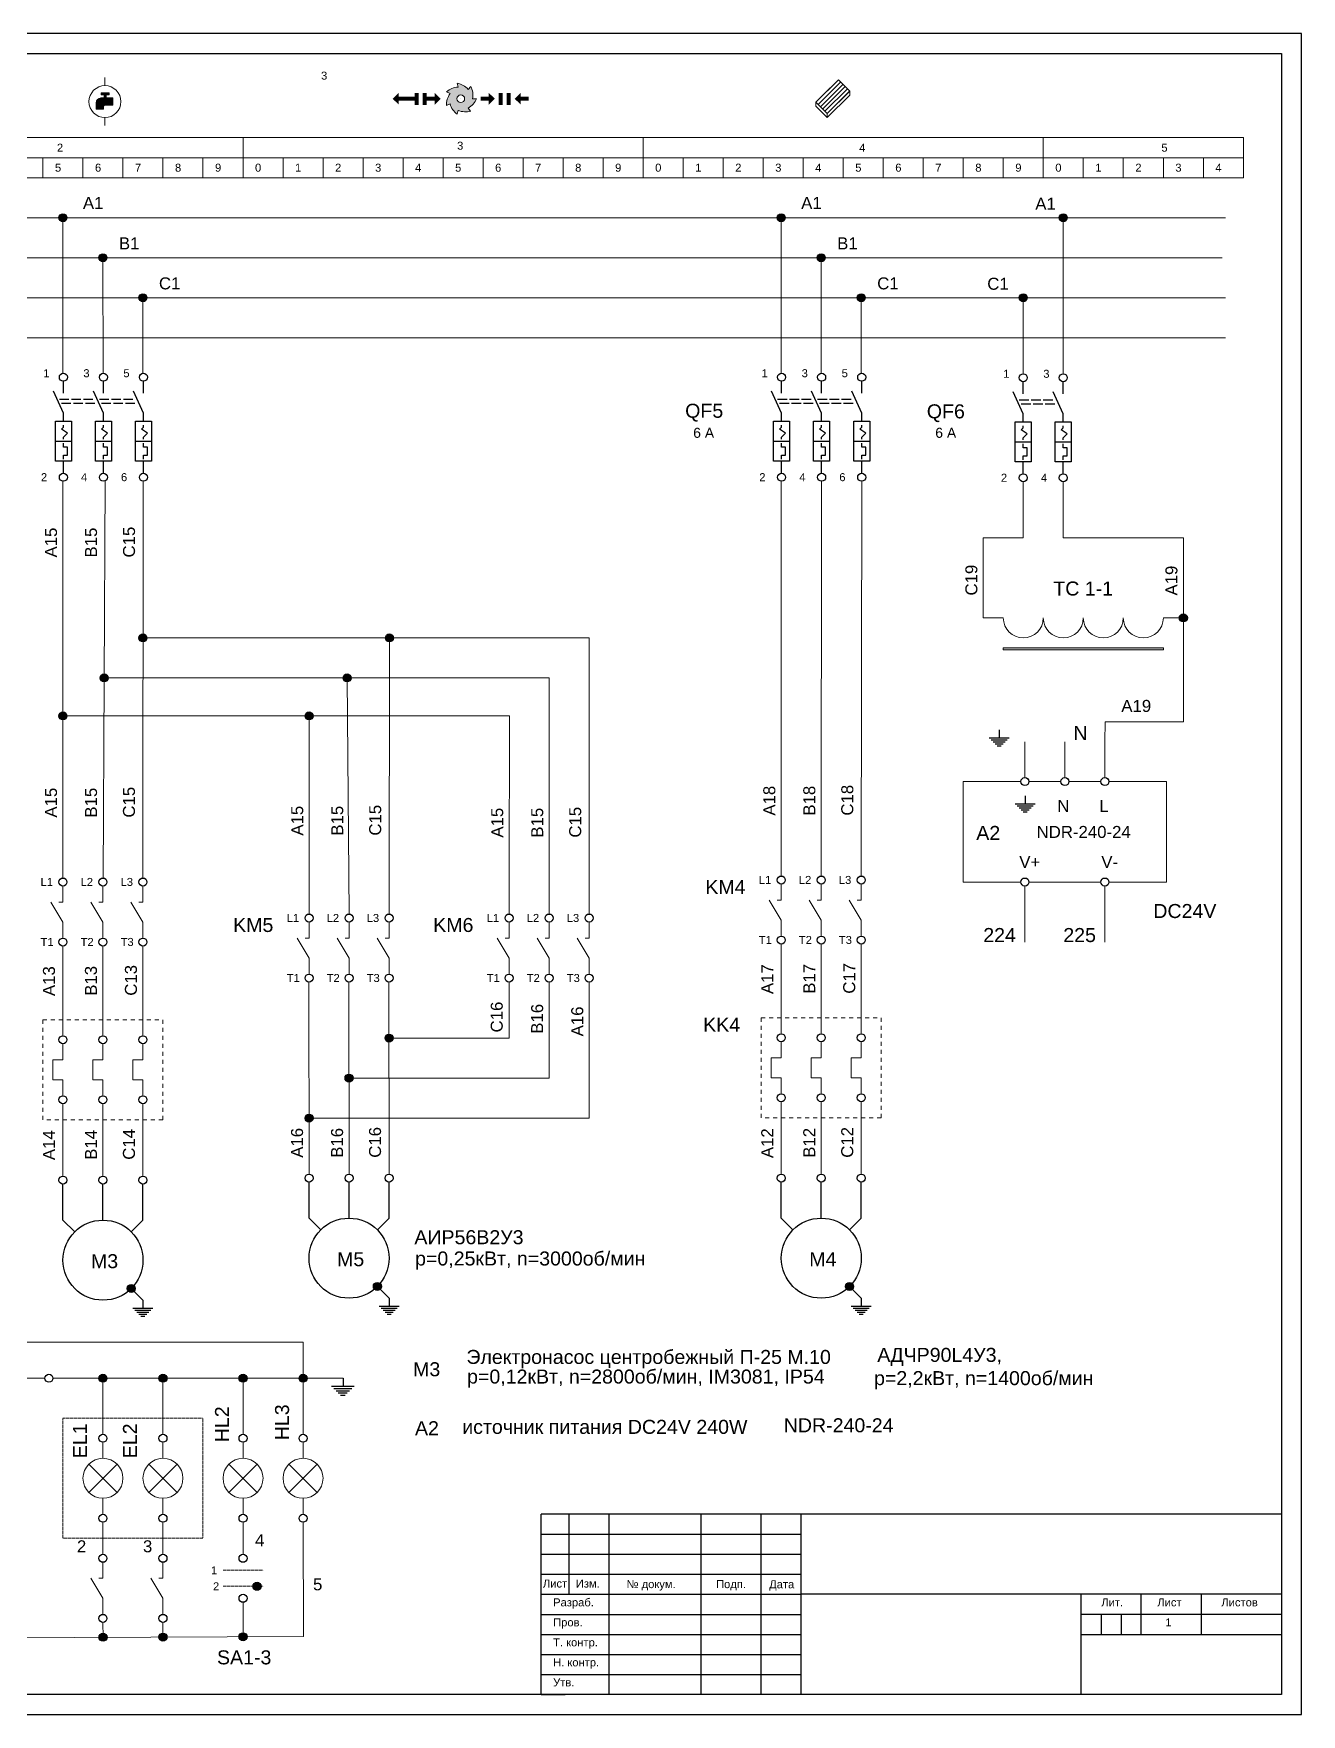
# Model space of a CAD drawing. Header units: millimetres. Extents: x 1900 to 5196, y 1354 to 2616.
# Drawn here: x 2177.7 to 2494.5, y 1876 to 2296 of the extents above; entities that cross this region are included whole.
import ezdxf

# ---------------------------------------------------------------- set-up
doc = ezdxf.new("R2010")
doc.units = ezdxf.units.MM
doc.linetypes.add('ACAD_ISO02W100', pattern=[15, 12, -3])
doc.linetypes.add('JIS_02_1.0', pattern=[2, 1, -1])
doc.layers.get('0').update_dxf_attribs({"lineweight": 20})
for name, color, linetype, lineweight in [('Маркировка', 7, 'Continuous', 25), ('Оформление', 7, 'Continuous', 30), ('Элементы', 7, 'Continuous', 25)]:
    doc.layers.add(name, color=color, linetype=linetype, lineweight=lineweight)
doc.styles.get("Standard").update_dxf_attribs({"font": 'arial.ttf'})

# ---------------------------------------------------------------- blocks, each defined once
blk = doc.blocks.new('Пила')
h = blk.add_hatch(color=256)
edge = h.paths.add_edge_path(flags=17)
edge.add_arc((494.35, 448.8), 0.967, 0, 360)
edge = h.paths.add_edge_path()
edge.add_arc((495.56, 447.29), 4.78, 144.1773, 182.5516)
edge.add_line((490.78, 447.08), (491.68, 447.51))
edge.add_arc((496.28, 448.8), 4.79, 195.6411, 233.986)
edge.add_line((493.47, 444.93), (493.69, 445.91))
edge.add_arc((495.56, 450.32), 4.79, 247.0701, 285.3084)
edge.add_line((496.82, 445.7), (496.2, 446.48))
edge.add_arc((493.92, 450.69), 4.79, 298.462, 336.7801)
edge.add_line((498.32, 448.8), (497.32, 448.8))
edge.add_arc((492.6, 449.64), 4.79, 349.8832, 388.1503)
edge.add_line((496.83, 451.9), (496.2, 451.12))
edge.add_arc((492.61, 447.96), 4.79, 41.2874, 79.5962)
edge.add_line((493.47, 452.67), (493.69, 451.7))
edge.add_arc((493.92, 446.92), 4.79, 92.7199, 131.0701)
edge.add_line((490.78, 450.53), (491.68, 450.09))
for p, q in [((491.68, 450.09), (490.78, 450.53)), ((493.69, 451.7), (493.47, 452.67)), ((496.2, 451.12), (496.83, 451.9)), ((491.68, 447.51), (490.78, 447.08)), ((493.69, 445.91), (493.47, 444.93)), ((496.2, 446.48), (496.82, 445.7)), ((497.32, 448.8), (498.32, 448.8))]:
    blk.add_line(p, q)
blk.add_circle((494.35, 448.8), 0.967)
for centre, radius, start, end in [((495.56, 447.29), 4.78, 144.1773, 182.5516), ((493.92, 446.92), 4.79, 92.7199, 131.0701), ((492.61, 447.96), 4.79, 41.2874, 79.5962), ((492.6, 449.64), 4.79, 349.8832, 28.1503), ((496.28, 448.8), 4.79, 195.6411, 233.986), ((495.56, 450.32), 4.79, 247.0701, 285.3084), ((493.92, 450.69), 4.79, 298.462, 336.7801)]:
    blk.add_arc(centre, radius, start, end)

msp = doc.modelspace()

# ---------------------------------------------------------------- hatches: boundary and pattern name
h = msp.add_hatch(color=256)
h.paths.add_polyline_path([(2197.5, 2279.92), (2195.84, 2279.92)], flags=17)
h.paths.add_polyline_path([(2195.84, 2279.92), (2195.84, 2280.7)], flags=17)
h.paths.add_polyline_path([(2195.84, 2280.7), (2196.59, 2280.7)], flags=17)
h.paths.add_polyline_path([(2196.59, 2281.2), (2196.59, 2280.7)], flags=17)
h.paths.add_polyline_path([(2196.59, 2281.2), (2194.59, 2281.2)], flags=17)
edge = h.paths.add_edge_path()
edge.add_line((2197.5, 2278.09), (2195.46, 2278.09))
edge.add_arc((2195.43, 2277.77), 0.313, 83.7009, 186.2991)
edge.add_line((2195.11, 2277.74), (2195.11, 2277.16))
edge.add_line((2195.11, 2277.16), (2193.29, 2277.16))
edge.add_line((2193.29, 2277.16), (2193.29, 2278.73))
edge.add_arc((2194.49, 2278.73), 1.19, 90, 180, ccw=False)
edge.add_line((2194.49, 2279.92), (2195.33, 2279.92))
edge.add_line((2195.33, 2279.92), (2195.33, 2280.7))
edge.add_line((2195.33, 2280.7), (2194.59, 2280.7))
edge.add_line((2194.59, 2280.7), (2194.59, 2281.2))
edge.add_line((2194.59, 2281.2), (2196.59, 2281.2))
edge.add_line((2196.59, 2281.2), (2196.59, 2280.7))
edge.add_line((2196.59, 2280.7), (2195.84, 2280.7))
edge.add_line((2195.84, 2280.7), (2195.84, 2279.92))
edge.add_line((2195.84, 2279.92), (2197.5, 2279.92))
edge.add_line((2197.5, 2279.92), (2197.5, 2278.09))
edge = h.paths.add_edge_path(flags=17)
edge.add_line((2197.5, 2279.92), (2197.5, 2278.09))
h = msp.add_hatch(color=256)
edge = h.paths.add_edge_path()
edge.add_line((2194.59, 2281.2), (2196.59, 2281.2))
edge.add_line((2196.59, 2281.2), (2196.59, 2280.7))
edge.add_line((2196.59, 2280.7), (2195.84, 2280.7))
edge.add_line((2195.84, 2280.7), (2195.84, 2279.92))
edge.add_line((2195.84, 2279.92), (2197.5, 2279.92))
edge.add_line((2197.5, 2279.92), (2197.5, 2278.09))
edge.add_line((2197.5, 2278.09), (2195.46, 2278.09))
edge.add_arc((2195.43, 2277.77), 0.313, 83.7009, 186.2991)
edge.add_line((2195.11, 2277.74), (2195.11, 2277.16))
edge.add_line((2195.11, 2277.16), (2193.29, 2277.16))
edge.add_line((2193.29, 2277.16), (2193.29, 2278.73))
edge.add_arc((2194.49, 2278.73), 1.19, 90, 180, ccw=False)
edge.add_line((2194.49, 2279.92), (2195.33, 2279.92))
edge.add_line((2195.33, 2279.92), (2195.33, 2280.7))
edge.add_line((2195.33, 2280.7), (2194.59, 2280.7))
edge.add_line((2194.59, 2280.7), (2194.59, 2281.2))
edge = h.paths.add_edge_path(flags=17)
edge.add_line((2197.5, 2279.92), (2197.5, 2278.09))
for points in [[(2270.92, 2279.22), (2268.92, 2279.22), (2268.92, 2278.26), (2267.4, 2279.72), (2268.92, 2281.2), (2268.92, 2280.22), (2270.92, 2280.22)], [(2272.92, 2281.2), (2272.92, 2278.2), (2273.92, 2278.2), (2273.92, 2281.2)], [(2274.92, 2281.2), (2274.92, 2278.2), (2275.92, 2278.2), (2275.92, 2281.2)], [(2275.9, 2280.22), (2277.9, 2280.22), (2277.9, 2281.19), (2279.42, 2279.72), (2277.9, 2278.25), (2277.9, 2279.22), (2275.9, 2279.22)], [(2289.42, 2280.22), (2291.42, 2280.22), (2291.42, 2281.19), (2292.95, 2279.72), (2291.42, 2278.25), (2291.42, 2279.22), (2289.42, 2279.22)], [(2293.92, 2281.2), (2293.92, 2278.2), (2294.92, 2278.2), (2294.92, 2281.2)], [(2295.92, 2281.2), (2295.92, 2278.2), (2296.92, 2278.2), (2296.92, 2281.2)], [(2301.41, 2279.22), (2299.41, 2279.22), (2299.41, 2278.26), (2297.89, 2279.72), (2299.41, 2281.2), (2299.41, 2280.22), (2301.41, 2280.22)], [(2270.92, 2279.22), (2272.92, 2279.22), (2272.92, 2280.22), (2270.92, 2280.22)]]:
    msp.add_hatch(color=256).paths.add_polyline_path(points)
h = msp.add_hatch()
h.set_pattern_fill('ANSI31', color=256, scale=0.25, style=0)
h.set_pattern_definition([(45, (1985.28105, 1831.4398), (-0.561266, 0.561266), [])])
h.paths.add_polyline_path([(2373.18, 2278.83), (2378.83, 2284.49), (2381.66, 2281.66), (2376, 2276)])
h = msp.add_hatch(color=256)
h.dxf.hatch_style = 1
h.set_gradient(color1=(255, 255, 255), one_color=1, tint=1)
h.paths.add_polyline_path([(2186, 2250, 1), (2184, 2250, 1)])
h = msp.add_hatch(color=256)
h.dxf.hatch_style = 1
h.set_gradient(color1=(255, 255, 255), one_color=1, tint=1)
h.paths.add_polyline_path([(2365.5, 2250, 1), (2363.5, 2250, 1)])
h = msp.add_hatch(color=256)
h.dxf.hatch_style = 1
h.set_gradient(color1=(255, 255, 255), one_color=1, tint=1)
h.paths.add_polyline_path([(2436, 2250, 1), (2434, 2250, 1)])
h = msp.add_hatch(color=256)
h.dxf.hatch_style = 1
h.set_gradient(color1=(255, 255, 255), one_color=1, tint=1)
h.paths.add_polyline_path([(2196, 2240, 1), (2194, 2240, 1)])
h = msp.add_hatch(color=256)
h.dxf.hatch_style = 1
h.set_gradient(color1=(255, 255, 255), one_color=1, tint=1)
h.paths.add_polyline_path([(2375.5, 2240, 1), (2373.5, 2240, 1)])
h = msp.add_hatch(color=256)
h.dxf.hatch_style = 1
h.set_gradient(color1=(255, 255, 255), one_color=1, tint=1)
h.paths.add_polyline_path([(2206, 2230, 1), (2204, 2230, 1)])
h = msp.add_hatch(color=256)
h.dxf.hatch_style = 1
h.set_gradient(color1=(255, 255, 255), one_color=1, tint=1)
h.paths.add_polyline_path([(2385.5, 2230, 1), (2383.5, 2230, 1)])
h = msp.add_hatch(color=256)
h.dxf.hatch_style = 1
h.set_gradient(color1=(255, 255, 255), one_color=1, tint=1)
h.paths.add_polyline_path([(2426, 2230, 1), (2424, 2230, 1)])
h = msp.add_hatch(color=256)
h.dxf.hatch_style = 1
h.set_gradient(color1=(255, 255, 255), one_color=1, tint=1)
h.paths.add_polyline_path([(2466, 2150, 1), (2464, 2150, 1)])
h = msp.add_hatch(color=256)
h.dxf.hatch_style = 1
h.set_gradient(color1=(255, 255, 255), one_color=1, tint=1)
h.paths.add_polyline_path([(2206, 2145, 1), (2204, 2145, 1)])
h = msp.add_hatch(color=256)
h.dxf.hatch_style = 1
h.set_gradient(color1=(255, 255, 255), one_color=1, tint=1)
h.paths.add_polyline_path([(2267.58, 2145, 1), (2265.58, 2145, 1)])
at = {"true_color": 0xffffff}
h = msp.add_hatch(color=7, dxfattribs=at)
h.dxf.hatch_style = 1
h.paths.add_polyline_path([(2460, 2142.5), (2420, 2142.5), (2420, 2142), (2460, 2142)])
h = msp.add_hatch(color=256)
h.dxf.hatch_style = 1
h.set_gradient(color1=(255, 255, 255), one_color=1, tint=1)
h.paths.add_polyline_path([(2196.3, 2135, 1), (2194.3, 2135, 1)])
h = msp.add_hatch(color=256)
h.dxf.hatch_style = 1
h.set_gradient(color1=(255, 255, 255), one_color=1, tint=1)
h.paths.add_polyline_path([(2257, 2135, 1), (2255, 2135, 1)])
h = msp.add_hatch(color=256)
h.dxf.hatch_style = 1
h.set_gradient(color1=(255, 255, 255), one_color=1, tint=1)
h.paths.add_polyline_path([(2186, 2125.5, 1), (2184, 2125.5, 1)])
h = msp.add_hatch(color=256)
h.dxf.hatch_style = 1
h.set_gradient(color1=(255, 255, 255), one_color=1, tint=1)
h.paths.add_polyline_path([(2247.5, 2125.5, 1), (2245.5, 2125.5, 1)])
h = msp.add_hatch(color=256)
h.dxf.hatch_style = 1
h.set_gradient(color1=(255, 255, 255), one_color=1, tint=1)
h.paths.add_polyline_path([(2267.49, 2045, 1), (2265.49, 2045, 1)])
h = msp.add_hatch(color=256)
h.dxf.hatch_style = 1
h.set_gradient(color1=(255, 255, 255), one_color=1, tint=1)
h.paths.add_polyline_path([(2257.49, 2035, 1), (2255.49, 2035, 1)])
h = msp.add_hatch(color=256)
h.dxf.hatch_style = 1
h.set_gradient(color1=(255, 255, 255), one_color=1, tint=1)
h.paths.add_polyline_path([(2247.5, 2025, 1), (2245.5, 2025, 1)])
at = {"layer": 'Элементы'}
h = msp.add_hatch(color=256, dxfattribs=at)
h.dxf.hatch_style = 1
h.paths.add_polyline_path([(2203.07, 1982.43, 1), (2201.07, 1982.43, 1)])
h = msp.add_hatch(color=256, dxfattribs=at)
h.dxf.hatch_style = 1
h.paths.add_polyline_path([(2264.57, 1982.93, 1), (2262.57, 1982.93, 1)])
h = msp.add_hatch(color=256, dxfattribs=at)
h.dxf.hatch_style = 1
h.paths.add_polyline_path([(2382.58, 1982.93, 1), (2380.58, 1982.93, 1)])
h = msp.add_hatch(color=256, dxfattribs=at)
h.dxf.hatch_style = 1
h.paths.add_polyline_path([(2196, 1960, 1), (2194, 1960, 1)])
h = msp.add_hatch(color=256, dxfattribs=at)
h.dxf.hatch_style = 1
h.paths.add_polyline_path([(2211, 1960, 1), (2209, 1960, 1)])
h = msp.add_hatch(color=256, dxfattribs=at)
h.dxf.hatch_style = 1
h.paths.add_polyline_path([(2231, 1960, 1), (2229, 1960, 1)])
h = msp.add_hatch(color=256, dxfattribs=at)
h.dxf.hatch_style = 1
h.paths.add_polyline_path([(2246, 1960, 1), (2244, 1960, 1)])
h = msp.add_hatch(color=256, dxfattribs=at)
h.dxf.hatch_style = 1
h.paths.add_polyline_path([(2234.5, 1908, 1), (2232.5, 1908, 1)])
h = msp.add_hatch(color=256, dxfattribs=at)
h.dxf.hatch_style = 1
h.paths.add_polyline_path([(2196.01, 1895.27, 1), (2194.01, 1895.27, 1)])
h = msp.add_hatch(color=256, dxfattribs=at)
h.dxf.hatch_style = 1
h.paths.add_polyline_path([(2211, 1895.33, 1), (2209, 1895.33, 1)])
h = msp.add_hatch(color=256, dxfattribs=at)
h.dxf.hatch_style = 1
h.paths.add_polyline_path([(2231, 1895.4, 1), (2229, 1895.4, 1)])

# ---------------------------------------------------------------- linework, layer by layer
for p, q in [((2195.5, 2283), (2195.5, 2285)), ((2196.59, 2281.2), (2194.59, 2281.2)), ((2194.59, 2281.2), (2194.59, 2280.7)), ((2194.59, 2281.2), (2196.59, 2281.2)), ((2194.59, 2280.7), (2195.33, 2280.7)), ((2195.33, 2280.7), (2195.33, 2279.92)), ((2195.84, 2279.92), (2195.84, 2280.7)), ((2195.84, 2280.7), (2196.59, 2280.7)), ((2196.59, 2280.7), (2195.84, 2280.7)), ((2195.84, 2280.7), (2195.84, 2279.92)), ((2196.59, 2280.7), (2196.59, 2281.2)), ((2196.59, 2281.2), (2196.59, 2280.7)), ((2381.66, 2280.66), (2376, 2275)), ((2381.66, 2281.66), (2381.66, 2280.66)), ((2193.29, 2277.16), (2193.29, 2278.73)), ((2195.11, 2277.16), (2193.29, 2277.16)), ((2194.49, 2279.92), (2195.33, 2279.92)), ((2195.11, 2277.74), (2195.11, 2277.16)), ((2197.5, 2278.09), (2195.46, 2278.09)), ((2197.5, 2279.92), (2195.84, 2279.92)), ((2195.84, 2279.92), (2197.5, 2279.92)), ((2197.5, 2279.92), (2197.5, 2278.09)), ((2197.5, 2279.92), (2197.5, 2278.09)), ((2284.42, 2279.72), (2284.42, 2279.72)), ((2287.39, 2279.72), (2287.39, 2279.72)), ((2373.18, 2278.83), (2373.18, 2277.83)), ((2376, 2275), (2373.18, 2277.83)), ((2195.5, 2275), (2195.5, 2273)), ((2376, 2276), (2376, 2275)), ((1995, 2250), (2475.5, 2250)), ((2184.98, 2211.14), (2185, 2250)), ((2364.5, 2211.14), (2364.5, 2250)), ((2435, 2211), (2435, 2250)), ((1995, 2240), (2474.74, 2240)), ((2195.09, 2211.14), (2195, 2240)), ((2374.5, 2211.14), (2374.5, 2240)), ((1995, 2230), (2475.5, 2230)), ((2204.98, 2211.14), (2205, 2230)), ((2384.5, 2211.14), (2384.5, 2230)), ((2425, 2211), (2425, 2230)), ((1970, 2220), (2475.5, 2220)), ((2185, 2184.15), (2184.99, 2085)), ((2195.56, 2184.26), (2195.04, 2085)), ((2205.07, 2184.14), (2205, 2085)), ((2364.5, 2085.5), (2364.5, 2184.15)), ((2374.5, 2085.5), (2374.59, 2184.14)), ((2384.5, 2085.5), (2384.68, 2184.15)), ((2425, 2184), (2425, 2170)), ((2435, 2184), (2435, 2170)), ((2415, 2170), (2415, 2150)), ((2425, 2170), (2415, 2170)), ((2435, 2170), (2465, 2170)), ((2465, 2170), (2465, 2150)), ((2415, 2150), (2420, 2150)), ((2460, 2150), (2465, 2150)), ((2465, 2149), (2465, 2124)), ((2316.5, 2145), (2205, 2145)), ((2266.58, 2145), (2266.53, 2076)), ((2316.5, 2145), (2316.53, 2076)), ((2306.5, 2135), (2195.04, 2135)), ((2256, 2135), (2256.53, 2076)), ((2306.5, 2135), (2306.53, 2076)), ((2296.57, 2125.5), (2185, 2125.5)), ((2246.5, 2125.5), (2246.53, 2076)), ((2296.54, 2084.07), (2296.57, 2125.5)), ((2445.5, 2124), (2445.39, 2119)), ((2465, 2124), (2445.5, 2124)), ((2425.39, 2110.1), (2425.39, 2119)), ((2435.39, 2110.1), (2435.39, 2119)), ((2445.39, 2110.1), (2445.39, 2119)), ((2296.54, 2084.07), (2296.53, 2076)), ((2364.51, 2079.5), (2364.51, 2083.5)), ((2374.51, 2079.5), (2374.51, 2083.5)), ((2384.51, 2079.5), (2384.51, 2083.5)), ((2182, 2079), (2185, 2074)), ((2184, 2079), (2185, 2079)), ((2185, 2079), (2185, 2083)), ((2192, 2079), (2195, 2074)), ((2194, 2079), (2195, 2079)), ((2195, 2079), (2195, 2083)), ((2202, 2079), (2205, 2074)), ((2204, 2079), (2205, 2079)), ((2205, 2079), (2205, 2083)), ((2361.51, 2079.5), (2364.51, 2074.5)), ((2363.51, 2079.5), (2364.51, 2079.5)), ((2371.51, 2079.5), (2374.51, 2074.5)), ((2373.51, 2079.5), (2374.51, 2079.5)), ((2381.51, 2079.5), (2384.51, 2074.5)), ((2383.51, 2079.5), (2384.51, 2079.5)), ((2425.39, 2083), (2425.39, 2069)), ((2445.39, 2083), (2445.39, 2069)), ((2185, 2074), (2185, 2070)), ((2195, 2074), (2195, 2070)), ((2205, 2074), (2205, 2070)), ((2246.5, 2070), (2246.5, 2074)), ((2256.5, 2070), (2256.5, 2074)), ((2266.5, 2070), (2266.5, 2074)), ((2296.5, 2070), (2296.5, 2074)), ((2306.5, 2070), (2306.5, 2074)), ((2316.5, 2070), (2316.5, 2074)), ((2364.51, 2074.5), (2364.51, 2070.5)), ((2374.51, 2074.5), (2374.51, 2070.5)), ((2384.51, 2074.5), (2384.51, 2070.5)), ((2184.99, 2068), (2184.99, 2045.59)), ((2195, 2068), (2194.99, 2045.59)), ((2204.99, 2068), (2204.99, 2045.59)), ((2243.5, 2070), (2246.5, 2065)), ((2245.5, 2070), (2246.5, 2070)), ((2253.5, 2070), (2256.5, 2065)), ((2255.5, 2070), (2256.5, 2070)), ((2263.5, 2070), (2266.5, 2065)), ((2265.5, 2070), (2266.5, 2070)), ((2293.5, 2070), (2296.5, 2065)), ((2295.5, 2070), (2296.5, 2070)), ((2303.5, 2070), (2306.5, 2065)), ((2305.5, 2070), (2306.5, 2070)), ((2313.5, 2070), (2316.5, 2065)), ((2315.5, 2070), (2316.5, 2070)), ((2364.5, 2068.5), (2364.5, 2046.09)), ((2374.51, 2068.5), (2374.5, 2046.09)), ((2384.5, 2068.5), (2384.5, 2046.09)), ((2246.5, 2065), (2246.5, 2061)), ((2256.5, 2065), (2256.5, 2061)), ((2266.5, 2065), (2266.5, 2061)), ((2296.5, 2065), (2296.5, 2061)), ((2306.5, 2065), (2306.5, 2061)), ((2316.5, 2065), (2316.5, 2061)), ((2246.48, 2059), (2246.5, 2011)), ((2256.48, 2059), (2256.5, 2011)), ((2266.48, 2059), (2266.5, 2011)), ((2296.5, 2059), (2296.5, 2045)), ((2306.5, 2059), (2306.5, 2035)), ((2316.5, 2059), (2316.5, 2025)), ((2184.99, 2043.59), (2184.99, 2039.59)), ((2194.99, 2043.59), (2194.99, 2039.59)), ((2204.99, 2043.59), (2204.99, 2039.59)), ((2296.5, 2045), (2266.49, 2045)), ((2364.5, 2044.09), (2364.5, 2040.09)), ((2374.5, 2044.09), (2374.5, 2040.09)), ((2384.5, 2044.09), (2384.5, 2040.09)), ((2184.99, 2039.59), (2182.49, 2039.59)), ((2182.49, 2039.59), (2182.49, 2034.59)), ((2194.99, 2039.59), (2192.49, 2039.59)), ((2192.49, 2039.59), (2192.49, 2034.59)), ((2204.99, 2039.59), (2202.49, 2039.59)), ((2202.49, 2039.59), (2202.49, 2034.59)), ((2364.5, 2040.09), (2362, 2040.09)), ((2362, 2040.09), (2362, 2035.09)), ((2374.5, 2040.09), (2372, 2040.09)), ((2372, 2040.09), (2372, 2035.09)), ((2384.5, 2040.09), (2382, 2040.09)), ((2382, 2040.09), (2382, 2035.09)), ((2182.49, 2034.59), (2184.99, 2034.59)), ((2184.99, 2034.59), (2184.99, 2030.59)), ((2192.49, 2034.59), (2194.99, 2034.59)), ((2194.99, 2034.59), (2194.99, 2030.59)), ((2202.49, 2034.59), (2204.99, 2034.59)), ((2204.99, 2034.59), (2204.99, 2030.59)), ((2306.5, 2035), (2256.49, 2035)), ((2362, 2035.09), (2364.5, 2035.09)), ((2364.5, 2035.09), (2364.5, 2031.09)), ((2372, 2035.09), (2374.5, 2035.09)), ((2374.5, 2035.09), (2374.5, 2031.09)), ((2382, 2035.09), (2384.5, 2035.09)), ((2384.5, 2035.09), (2384.5, 2031.09)), ((2364.51, 2029.09), (2364.51, 2011)), ((2374.51, 2029.09), (2374.51, 2011)), ((2384.51, 2029.09), (2384.51, 2011)), ((2185, 2028.59), (2185, 2010.5)), ((2195, 2028.59), (2195, 2010.5)), ((2205, 2028.59), (2205, 2010.5)), ((2316.5, 2025), (2246.5, 2025)), ((2175, 1969), (2245, 1969)), ((2245, 1969), (2245, 1960)), ((2180.5, 1960), (2175, 1960)), ((2182.5, 1960), (2255, 1960)), ((2195, 1946), (2195, 1960)), ((2210, 1946), (2210, 1960)), ((2230, 1946), (2230, 1960)), ((2245, 1946), (2245, 1960)), ((2195, 1944), (2195, 1940)), ((2210, 1944), (2210, 1940)), ((2230, 1944), (2230, 1940)), ((2245, 1944), (2245, 1940)), ((2191.46, 1931.46), (2198.54, 1938.54)), ((2191.46, 1938.54), (2198.54, 1931.46)), ((2206.46, 1931.46), (2213.54, 1938.54)), ((2206.46, 1938.54), (2213.54, 1931.46)), ((2226.46, 1931.46), (2233.54, 1938.54)), ((2226.46, 1938.54), (2233.54, 1931.46)), ((2241.46, 1931.46), (2248.54, 1938.54)), ((2241.46, 1938.54), (2248.54, 1931.46)), ((2195, 1930), (2195, 1926)), ((2210, 1930), (2210, 1926)), ((2230, 1930), (2230, 1926)), ((2245, 1930), (2245, 1926)), ((2195, 1924), (2195, 1916)), ((2210, 1924), (2210, 1916)), ((2230, 1916), (2230, 1924)), ((2245, 1924), (2245.11, 1895.46)), ((2195, 1910), (2195, 1914)), ((2210, 1910), (2210, 1914)), ((2192, 1910), (2195, 1905)), ((2194, 1910), (2195, 1910)), ((2207, 1910), (2210, 1905)), ((2209, 1910), (2210, 1910)), ((2195, 1905), (2195, 1901)), ((2210, 1905), (2210, 1901)), ((2230, 1904), (2230, 1896.4)), ((2195, 1899), (2195.01, 1895.27)), ((2210, 1899), (2210, 1895.33)), ((2125, 1895), (2245.11, 1895.46))]:
    msp.add_line(p, q)
at = {"linetype": 'ACAD_ISO02W100', "ltscale": 0.003}
for p, q in [((2225, 1912), (2235, 1912)), ((2225, 1908), (2235, 1908))]:
    msp.add_line(p, q, dxfattribs=at)
for points in [[(2373.18, 2278.83), (2378.83, 2284.49), (2381.66, 2281.66), (2376, 2276)], [(2130, 2265), (2230, 2265), (2230, 2270), (2130, 2270)], [(2230, 2265), (2330, 2265), (2330, 2270), (2230, 2270)], [(2330, 2265), (2430, 2265), (2430, 2270), (2330, 2270)], [(2430, 2265), (2480, 2265), (2480, 2270), (2430, 2270)], [(2170, 2265), (2180, 2265), (2180, 2260), (2170, 2260)], [(2180, 2265), (2190, 2265), (2190, 2260), (2180, 2260)], [(2190, 2265), (2200, 2265), (2200, 2260), (2190, 2260)], [(2200, 2265), (2210, 2265), (2210, 2260), (2200, 2260)], [(2210, 2265), (2220, 2265), (2220, 2260), (2210, 2260)], [(2220, 2265), (2230, 2265), (2230, 2260), (2220, 2260)], [(2230, 2265), (2240, 2265), (2240, 2260), (2230, 2260)], [(2240, 2265), (2250, 2265), (2250, 2260), (2240, 2260)], [(2250, 2265), (2260, 2265), (2260, 2260), (2250, 2260)], [(2260, 2265), (2270, 2265), (2270, 2260), (2260, 2260)], [(2270, 2265), (2280, 2265), (2280, 2260), (2270, 2260)], [(2280, 2265), (2290, 2265), (2290, 2260), (2280, 2260)], [(2290, 2265), (2300, 2265), (2300, 2260), (2290, 2260)], [(2300, 2265), (2310, 2265), (2310, 2260), (2300, 2260)], [(2310, 2265), (2320, 2265), (2320, 2260), (2310, 2260)], [(2320, 2265), (2330, 2265), (2330, 2260), (2320, 2260)], [(2330, 2265), (2340, 2265), (2340, 2260), (2330, 2260)], [(2340, 2265), (2350, 2265), (2350, 2260), (2340, 2260)], [(2350, 2265), (2360, 2265), (2360, 2260), (2350, 2260)], [(2360, 2265), (2370, 2265), (2370, 2260), (2360, 2260)], [(2370, 2265), (2380, 2265), (2380, 2260), (2370, 2260)], [(2380, 2265), (2390, 2265), (2390, 2260), (2380, 2260)], [(2390, 2265), (2400, 2265), (2400, 2260), (2390, 2260)], [(2400, 2265), (2410, 2265), (2410, 2260), (2400, 2260)], [(2410, 2265), (2420, 2265), (2420, 2260), (2410, 2260)], [(2420, 2265), (2430, 2265), (2430, 2260), (2420, 2260)], [(2430, 2265), (2440, 2265), (2440, 2260), (2430, 2260)], [(2440, 2265), (2450, 2265), (2450, 2260), (2440, 2260)], [(2450, 2265), (2460, 2265), (2460, 2260), (2450, 2260)], [(2460, 2265), (2470, 2265), (2470, 2260), (2460, 2260)], [(2470, 2265), (2480, 2265), (2480, 2260), (2470, 2260)], [(2420, 2142.5), (2460, 2142.5), (2460, 2142), (2420, 2142)]]:
    msp.add_lwpolyline(points, close=True)
for points in [[(2424.39, 2084), (2410, 2084), (2410, 2109.1), (2424.39, 2109.1)], [(2426.39, 2109.1), (2434.39, 2109.1)], [(2436.39, 2109.1), (2444.39, 2109.1)], [(2446.39, 2109.1), (2460.78, 2109.1), (2460.78, 2084), (2446.39, 2084)], [(2444.39, 2084), (2426.39, 2084)]]:
    msp.add_lwpolyline(points)
at = {"linetype": 'JIS_02_1.0'}
for points in [[(2359.5, 2050.09), (2389.5, 2050.09), (2389.5, 2025.09), (2359.5, 2025.09)], [(2179.99, 2049.59), (2209.99, 2049.59), (2209.99, 2024.59), (2179.99, 2024.59)]]:
    msp.add_lwpolyline(points, close=True, dxfattribs=at)
at = {"linetype": 'ACAD_ISO02W100', "ltscale": 0.005}
msp.add_lwpolyline([(2185, 1950), (2220, 1950), (2220, 1920), (2185, 1920)], close=True, dxfattribs=at)
for centre, radius in [((2195.5, 2279), 4), ((2195, 1935), 5), ((2210, 1935), 5), ((2230, 1935), 5), ((2245, 1935), 5)]:
    msp.add_circle(centre, radius)
for centre, radius, start, end in [((2194.49, 2278.73), 1.19, 90, 180), ((2195.43, 2277.77), 0.313, 83.7009, 186.2991), ((2425, 2150), 5, 180, 0), ((2435, 2150), 5, 180, 0), ((2445, 2150), 5, 180, 0), ((2455, 2150), 5, 180, 0)]:
    msp.add_arc(centre, radius, start, end)
at = {"layer": 'Оформление'}
for p, q in [((1920.5, 2291), (2489.5, 2291)), ((2489.5, 2291), (2489.5, 1881)), ((2489.5, 1926), (2304.5, 1926)), ((2304.5, 1881), (2304.5, 1926)), ((2311.5, 1906), (2311.5, 1926)), ((2321.5, 1881), (2321.5, 1926)), ((2344.5, 1881), (2344.5, 1926)), ((2359.5, 1881), (2359.5, 1926)), ((2369.5, 1881), (2369.5, 1926)), ((2304.5, 1906), (2369.5, 1906)), ((2489.5, 1906), (2369.5, 1906)), ((2439.5, 1881), (2439.5, 1906)), ((2454.5, 1896), (2454.5, 1906)), ((2469.5, 1896), (2469.5, 1906)), ((2304.5, 1901), (2369.5, 1901)), ((2489.5, 1901), (2439.5, 1901)), ((2444.5, 1901), (2444.5, 1896)), ((2449.5, 1901), (2449.5, 1896)), ((2304.5, 1896), (2369.5, 1896)), ((2439.5, 1896), (2489.5, 1896)), ((2304.5, 1891), (2369.5, 1891)), ((2304.5, 1886), (2369.5, 1886)), ((2489.5, 1881), (1920.5, 1881)), ((2304.5, 1881), (2310.5, 1881)), ((2304.5, 1881), (2310.5, 1881))]:
    msp.add_line(p, q, dxfattribs=at)
at = {"layer": 'Оформление', "lineweight": 25}
for p, q in [((2304.5, 1921), (2369.5, 1921)), ((2304.5, 1916), (2369.5, 1916)), ((2304.5, 1911), (2369.5, 1911))]:
    msp.add_line(p, q, dxfattribs=at)
at = {"layer": 'Оформление'}
msp.add_lwpolyline([(1900.5, 1876), (2494.5, 1876), (2494.5, 2296), (1900.5, 2296)], close=True, dxfattribs=at)
at = {"layer": 'Элементы'}
for p, q in [((2185.1, 2201.14), (2182.6, 2206.64)), ((2185.1, 2206.14), (2185.1, 2209.14)), ((2195.1, 2201.14), (2192.6, 2206.64)), ((2195.1, 2206.14), (2195.1, 2209.14)), ((2205.1, 2201.14), (2202.6, 2206.64)), ((2205.1, 2206.14), (2205.1, 2209.14)), ((2364.61, 2201.14), (2362.11, 2206.64)), ((2364.61, 2206.14), (2364.61, 2209.14)), ((2374.61, 2201.14), (2372.11, 2206.64)), ((2374.61, 2206.14), (2374.61, 2209.14)), ((2384.61, 2201.14), (2382.11, 2206.64)), ((2384.61, 2206.14), (2384.61, 2209.14)), ((2425, 2201), (2422.5, 2206.5)), ((2425, 2206), (2425, 2209)), ((2435, 2201), (2432.5, 2206.5)), ((2435, 2206), (2435, 2209)), ((2185.1, 2199.14), (2185.1, 2201.14)), ((2195.1, 2199.14), (2195.1, 2201.14)), ((2205.1, 2199.14), (2205.1, 2201.14)), ((2364.61, 2199.14), (2364.61, 2201.14)), ((2374.61, 2199.14), (2374.61, 2201.14)), ((2384.61, 2199.14), (2384.61, 2201.14)), ((2425, 2199), (2425, 2201)), ((2435, 2199), (2435, 2201)), ((2184.6, 2197.14), (2185.1, 2197.64)), ((2186.1, 2196.14), (2184.6, 2197.14)), ((2185.1, 2197.64), (2185.1, 2198.14)), ((2194.6, 2197.14), (2195.1, 2197.64)), ((2196.1, 2196.14), (2194.6, 2197.14)), ((2195.1, 2197.64), (2195.1, 2198.14)), ((2204.6, 2197.14), (2205.1, 2197.64)), ((2206.1, 2196.14), (2204.6, 2197.14)), ((2205.1, 2197.64), (2205.1, 2198.14)), ((2364.11, 2197.14), (2364.61, 2197.64)), ((2365.61, 2196.14), (2364.11, 2197.14)), ((2364.61, 2197.64), (2364.61, 2198.14)), ((2374.11, 2197.14), (2374.61, 2197.64)), ((2375.61, 2196.14), (2374.11, 2197.14)), ((2374.61, 2197.64), (2374.61, 2198.14)), ((2384.11, 2197.14), (2384.61, 2197.64)), ((2385.61, 2196.14), (2384.11, 2197.14)), ((2384.61, 2197.64), (2384.61, 2198.14)), ((2424.5, 2197), (2425, 2197.5)), ((2426, 2196), (2424.5, 2197)), ((2425, 2197.5), (2425, 2198)), ((2434.5, 2197), (2435, 2197.5)), ((2436, 2196), (2434.5, 2197)), ((2435, 2197.5), (2435, 2198)), ((2183.1, 2194.14), (2187.1, 2194.14)), ((2185.1, 2195.14), (2186.1, 2196.14)), ((2185.1, 2194.64), (2185.1, 2195.14)), ((2185.1, 2192.64), (2185.1, 2193.64)), ((2186.1, 2192.64), (2185.1, 2192.64)), ((2186.1, 2190.64), (2186.1, 2192.64)), ((2193.1, 2194.14), (2197.1, 2194.14)), ((2195.1, 2195.14), (2196.1, 2196.14)), ((2195.1, 2194.64), (2195.1, 2195.14)), ((2195.1, 2192.64), (2195.1, 2193.64)), ((2196.1, 2192.64), (2195.1, 2192.64)), ((2196.1, 2190.64), (2196.1, 2192.64)), ((2203.1, 2194.14), (2207.1, 2194.14)), ((2205.1, 2195.14), (2206.1, 2196.14)), ((2205.1, 2194.64), (2205.1, 2195.14)), ((2205.1, 2192.64), (2205.1, 2193.64)), ((2206.1, 2192.64), (2205.1, 2192.64)), ((2206.1, 2190.64), (2206.1, 2192.64)), ((2362.61, 2194.14), (2366.61, 2194.14)), ((2364.61, 2195.14), (2365.61, 2196.14)), ((2364.61, 2194.64), (2364.61, 2195.14)), ((2364.61, 2192.64), (2364.61, 2193.64)), ((2365.61, 2192.64), (2364.61, 2192.64)), ((2365.61, 2190.64), (2365.61, 2192.64)), ((2372.61, 2194.14), (2376.61, 2194.14)), ((2374.61, 2195.14), (2375.61, 2196.14)), ((2374.61, 2194.64), (2374.61, 2195.14)), ((2374.61, 2192.64), (2374.61, 2193.64)), ((2375.61, 2192.64), (2374.61, 2192.64)), ((2375.61, 2190.64), (2375.61, 2192.64)), ((2382.61, 2194.14), (2386.61, 2194.14)), ((2384.61, 2195.14), (2385.61, 2196.14)), ((2384.61, 2194.64), (2384.61, 2195.14)), ((2384.61, 2192.64), (2384.61, 2193.64)), ((2385.61, 2192.64), (2384.61, 2192.64)), ((2385.61, 2190.64), (2385.61, 2192.64)), ((2423, 2194), (2427, 2194)), ((2425, 2195), (2426, 2196)), ((2425, 2194.5), (2425, 2195)), ((2425, 2192.5), (2425, 2193.5)), ((2426, 2192.5), (2425, 2192.5)), ((2426, 2190.5), (2426, 2192.5)), ((2433, 2194), (2437, 2194)), ((2435, 2195), (2436, 2196)), ((2435, 2194.5), (2435, 2195)), ((2435, 2192.5), (2435, 2193.5)), ((2436, 2192.5), (2435, 2192.5)), ((2436, 2190.5), (2436, 2192.5)), ((2185.1, 2189.64), (2185.1, 2190.64)), ((2185.1, 2190.64), (2186.1, 2190.64)), ((2185.1, 2186.14), (2185.1, 2189.14)), ((2195.1, 2189.64), (2195.1, 2190.64)), ((2195.1, 2190.64), (2196.1, 2190.64)), ((2195.1, 2186.14), (2195.1, 2189.14)), ((2205.1, 2189.64), (2205.1, 2190.64)), ((2205.1, 2190.64), (2206.1, 2190.64)), ((2205.1, 2186.14), (2205.1, 2189.14)), ((2364.61, 2189.64), (2364.61, 2190.64)), ((2364.61, 2190.64), (2365.61, 2190.64)), ((2364.61, 2186.14), (2364.61, 2189.14)), ((2374.61, 2189.64), (2374.61, 2190.64)), ((2374.61, 2190.64), (2375.61, 2190.64)), ((2374.61, 2186.14), (2374.61, 2189.14)), ((2384.61, 2189.64), (2384.61, 2190.64)), ((2384.61, 2190.64), (2385.61, 2190.64)), ((2384.61, 2186.14), (2384.61, 2189.14)), ((2425, 2189.5), (2425, 2190.5)), ((2425, 2190.5), (2426, 2190.5)), ((2425, 2186), (2425, 2189)), ((2435, 2189.5), (2435, 2190.5)), ((2435, 2190.5), (2436, 2190.5)), ((2435, 2186), (2435, 2189)), ((2419, 2122), (2419, 2120)), ((2416.5, 2120), (2421.5, 2120)), ((2417, 2119.5), (2421, 2119.5)), ((2417.5, 2119), (2420.5, 2119)), ((2418, 2118.5), (2420, 2118.5)), ((2418.5, 2118), (2419.5, 2118)), ((2425.5, 2105.5), (2425.5, 2103.5)), ((2423, 2103.5), (2428, 2103.5)), ((2423.5, 2103), (2427.5, 2103)), ((2424, 2102.5), (2427, 2102.5)), ((2424.5, 2102), (2426.5, 2102)), ((2425, 2101.5), (2426, 2101.5)), ((2185, 1999.5), (2185, 2008.5)), ((2195, 1999.5), (2195, 2008.5)), ((2205, 1999.5), (2205, 2008.5)), ((2246.5, 2000), (2246.5, 2009)), ((2256.5, 2000), (2256.5, 2009)), ((2266.5, 2000), (2266.5, 2009)), ((2364.51, 2000), (2364.51, 2009)), ((2374.51, 2000), (2374.51, 2009)), ((2384.51, 2000), (2384.51, 2009)), ((2187.93, 1996.57), (2185, 1999.5)), ((2202.07, 1996.57), (2205, 1999.5)), ((2249.43, 1997.07), (2246.5, 2000)), ((2263.57, 1997.07), (2266.5, 2000)), ((2367.44, 1997.07), (2364.51, 2000)), ((2381.58, 1997.07), (2384.51, 2000)), ((2202.07, 1982.43), (2205, 1979.5)), ((2263.57, 1982.93), (2266.5, 1980)), ((2381.58, 1982.93), (2384.51, 1980)), ((2205, 1979.5), (2205, 1977.5)), ((2266.5, 1980), (2266.5, 1978)), ((2384.51, 1980), (2384.51, 1978)), ((2202.5, 1977.5), (2207.5, 1977.5)), ((2203, 1977), (2207, 1977)), ((2203.5, 1976.5), (2206.5, 1976.5)), ((2204, 1976), (2206, 1976)), ((2204.5, 1975.5), (2205.5, 1975.5)), ((2264, 1978), (2269, 1978)), ((2264.5, 1977.5), (2268.5, 1977.5)), ((2265, 1977), (2268, 1977)), ((2265.5, 1976.5), (2267.5, 1976.5)), ((2266, 1976), (2267, 1976)), ((2382.01, 1978), (2387.01, 1978)), ((2382.51, 1977.5), (2386.51, 1977.5)), ((2383.01, 1977), (2386.01, 1977)), ((2383.51, 1976.5), (2385.51, 1976.5)), ((2384.01, 1976), (2385.01, 1976)), ((2252.15, 1958), (2257.74, 1958)), ((2252.7, 1957.44), (2257.18, 1957.44)), ((2255, 1960), (2255, 1958)), ((2253.26, 1956.88), (2256.62, 1956.88)), ((2253.82, 1956.32), (2256.06, 1956.32)), ((2254.38, 1955.76), (2255.5, 1955.76))]:
    msp.add_line(p, q, dxfattribs=at)
at = {"layer": 'Элементы', "linetype": 'ACAD_ISO02W100', "lineweight": 25, "ltscale": 0.2}
for p, q in [((2184.1, 2204.64), (2192.6, 2204.64)), ((2184.6, 2203.64), (2193.1, 2203.64)), ((2194.1, 2204.64), (2202.6, 2204.64)), ((2194.6, 2203.64), (2203.1, 2203.64)), ((2363.61, 2204.64), (2372.11, 2204.64)), ((2364.11, 2203.64), (2372.61, 2203.64)), ((2373.61, 2204.64), (2382.11, 2204.64)), ((2374.11, 2203.64), (2382.61, 2203.64)), ((2424, 2204.5), (2432.5, 2204.5)), ((2424.5, 2203.5), (2433, 2203.5))]:
    msp.add_line(p, q, dxfattribs=at)
at = {"layer": 'Элементы'}
for points in [[(2183.1, 2189.14), (2183.1, 2199.14), (2187.1, 2199.14), (2187.1, 2189.14)], [(2193.1, 2189.14), (2193.1, 2199.14), (2197.1, 2199.14), (2197.1, 2189.14)], [(2203.1, 2189.14), (2203.1, 2199.14), (2207.1, 2199.14), (2207.1, 2189.14)], [(2362.61, 2189.14), (2362.61, 2199.14), (2366.61, 2199.14), (2366.61, 2189.14)], [(2372.61, 2189.14), (2372.61, 2199.14), (2376.61, 2199.14), (2376.61, 2189.14)], [(2382.61, 2189.14), (2382.61, 2199.14), (2386.61, 2199.14), (2386.61, 2189.14)], [(2423, 2189), (2423, 2199), (2427, 2199), (2427, 2189)], [(2433, 2189), (2433, 2199), (2437, 2199), (2437, 2189)]]:
    msp.add_lwpolyline(points, close=True, dxfattribs=at)
for centre, radius in [((2185, 2250), 1), ((2185, 2250), 1), ((2364.5, 2250), 1), ((2364.5, 2250), 1), ((2435, 2250), 1), ((2435, 2250), 1), ((2195, 2240), 1), ((2195, 2240), 1), ((2374.5, 2240), 1), ((2374.5, 2240), 1), ((2205, 2230), 1), ((2205, 2230), 1), ((2384.5, 2230), 1), ((2384.5, 2230), 1), ((2425, 2230), 1), ((2425, 2230), 1), ((2185.1, 2210.14), 1), ((2195.1, 2210.14), 1), ((2205.1, 2210.14), 1), ((2364.61, 2210.14), 1), ((2374.61, 2210.14), 1), ((2384.61, 2210.14), 1), ((2425, 2210), 1), ((2435, 2210), 1), ((2185.1, 2185.14), 1), ((2195.1, 2185.14), 1), ((2205.1, 2185.14), 1), ((2364.61, 2185.14), 1), ((2374.61, 2185.14), 1), ((2384.61, 2185.14), 1), ((2425, 2185), 1), ((2435, 2185), 1), ((2465, 2150), 1), ((2465, 2150), 1), ((2205, 2145), 1), ((2205, 2145), 1), ((2266.58, 2145), 1), ((2266.58, 2145), 1), ((2195.3, 2135), 1), ((2195.3, 2135), 1), ((2256, 2135), 1), ((2256, 2135), 1), ((2185, 2125.5), 1), ((2185, 2125.5), 1), ((2246.5, 2125.5), 1), ((2246.5, 2125.5), 1), ((2425.39, 2109.1), 1), ((2435.39, 2109.1), 1), ((2445.39, 2109.1), 1), ((2185, 2084), 1), ((2195, 2084), 1), ((2205, 2084), 1), ((2364.51, 2084.5), 1), ((2374.51, 2084.5), 1), ((2384.51, 2084.5), 1), ((2425.39, 2084), 1), ((2445.39, 2084), 1), ((2246.5, 2075), 1), ((2256.5, 2075), 1), ((2266.5, 2075), 1), ((2296.5, 2075), 1), ((2306.5, 2075), 1), ((2316.5, 2075), 1), ((2185, 2069), 1), ((2195, 2069), 1), ((2205, 2069), 1), ((2364.51, 2069.5), 1), ((2374.51, 2069.5), 1), ((2384.51, 2069.5), 1), ((2246.5, 2060), 1), ((2256.5, 2060), 1), ((2266.5, 2060), 1), ((2296.5, 2060), 1), ((2306.5, 2060), 1), ((2316.5, 2060), 1), ((2184.99, 2044.59), 1), ((2194.99, 2044.59), 1), ((2204.99, 2044.59), 1), ((2266.49, 2045), 1), ((2266.49, 2045), 1), ((2364.5, 2045.09), 1), ((2374.5, 2045.09), 1), ((2384.5, 2045.09), 1), ((2256.49, 2035), 1), ((2256.49, 2035), 1), ((2184.99, 2029.59), 1), ((2194.99, 2029.59), 1), ((2204.99, 2029.59), 1), ((2364.5, 2030.09), 1), ((2374.5, 2030.09), 1), ((2384.5, 2030.09), 1), ((2246.5, 2025), 1), ((2246.5, 2025), 1), ((2185, 2009.5), 1), ((2195, 2009.5), 1), ((2205, 2009.5), 1), ((2246.5, 2010), 1), ((2256.5, 2010), 1), ((2266.5, 2010), 1), ((2364.51, 2010), 1), ((2374.51, 2010), 1), ((2384.51, 2010), 1), ((2195, 1989.5), 10), ((2256.5, 1990), 10), ((2374.51, 1990), 10), ((2202.07, 1982.43), 1), ((2263.57, 1982.93), 1), ((2381.58, 1982.93), 1), ((2181.5, 1960), 1), ((2195, 1960), 1), ((2210, 1960), 1), ((2230, 1960), 1), ((2245, 1960), 1), ((2195, 1945), 1), ((2210, 1945), 1), ((2230, 1945), 1), ((2245, 1945), 1), ((2195, 1925), 1), ((2210, 1925), 1), ((2230, 1925), 1), ((2245, 1925), 1), ((2195, 1915), 1), ((2210, 1915), 1), ((2230, 1915), 1), ((2233.5, 1908), 1), ((2230, 1905), 1), ((2195, 1900), 1), ((2210, 1900), 1), ((2195.01, 1895.27), 1), ((2210, 1895.33), 1), ((2230, 1895.4), 1)]:
    msp.add_circle(centre, radius, dxfattribs=at)

# ---------------------------------------------------------------- block references
msp.add_blockref('Пила', (1790.07, 1830.92))

# ---------------------------------------------------------------- texts
for s, p in [('АИР56В2У3', (2272.83, 1993.49)), ('p=0,25кВт, n=3000об/мин', (2273, 1988.17)), ('Электронасос центробежный П-25 М.10', (2285.83, 1963.57)), ('АДЧР90L4У3,', (2388.52, 1964.09)), ('p=0,12кВт, n=2800об/мин, IM3081, IP54', (2286, 1958.67)), ('p=2,2кВт, n=1400об/мин', (2387.7, 1958.28)), ('источник питания DC24V 240W', (2284.79, 1946.1))]:
    msp.add_text(s, height=3.5).set_placement(p)
at = {"layer": 'Маркировка'}
for s, height, p in [('3', 2, (2249.5, 2284.5)), ('2', 2, (2183.5, 2266.5)), ('3', 2, (2283.5, 2267)), ('4', 2, (2384, 2266.5)), ('5', 2, (2459.5, 2266.5)), ('5', 2, (2183, 2261.5)), ('6', 2, (2193, 2261.5)), ('7', 2, (2203, 2261.5)), ('8', 2, (2213, 2261.5)), ('9', 2, (2223, 2261.5)), ('0', 2, (2233, 2261.5)), ('1', 2, (2243, 2261.5)), ('2', 2, (2253, 2261.5)), ('3', 2, (2263, 2261.5)), ('4', 2, (2273, 2261.5)), ('5', 2, (2283, 2261.5)), ('6', 2, (2293, 2261.5)), ('7', 2, (2303, 2261.5)), ('8', 2, (2313, 2261.5)), ('9', 2, (2323, 2261.5)), ('0', 2, (2333, 2261.5)), ('1', 2, (2343, 2261.5)), ('2', 2, (2353, 2261.5)), ('3', 2, (2363, 2261.5)), ('4', 2, (2373, 2261.5)), ('5', 2, (2383, 2261.5)), ('6', 2, (2393, 2261.5)), ('7', 2, (2403, 2261.5)), ('8', 2, (2413, 2261.5)), ('9', 2, (2423, 2261.5)), ('0', 2, (2433, 2261.5)), ('1', 2, (2443, 2261.5)), ('2', 2, (2453, 2261.5)), ('3', 2, (2463, 2261.5)), ('4', 2, (2473, 2261.5)), ('A1', 3, (2189.99, 2252.18)), ('A1', 3, (2369.49, 2252.18)), ('A1', 3, (2428, 2252)), ('B1', 3, (2198.99, 2242.09)), ('B1', 3, (2378.49, 2242.09)), ('C1', 3, (2208.99, 2232.09)), ('C1', 3, (2388.49, 2232.09)), ('C1', 3, (2416, 2232)), ('1', 2, (2180.1, 2210.14)), ('3', 2, (2190.1, 2210.14)), ('5', 2, (2200.1, 2210.14)), ('1', 2, (2359.61, 2210.14)), ('3', 2, (2369.61, 2210.14)), ('5', 2, (2379.61, 2210.14)), ('1', 2, (2420, 2210)), ('3', 2, (2430, 2210)), ('QF5', 3.5, (2340.5, 2200)), ('QF6', 3.5, (2400.89, 2199.86)), ('6 A', 2.5, (2342.5, 2195)), ('6 A', 2.5, (2403, 2195)), ('2', 2, (2179.5, 2184.16)), ('4', 2, (2189.5, 2184.16)), ('6', 2, (2199.5, 2184.16)), ('2', 2, (2359.02, 2184.16)), ('4', 2, (2369.02, 2184.16)), ('6', 2, (2379.02, 2184.16)), ('2', 2, (2419.41, 2184.02)), ('4', 2, (2429.41, 2184.02)), ('TC 1-1', 3.5, (2432.5, 2155.59)), ('A19', 3, (2449.5, 2126.5)), ('N', 3.5, (2437.5, 2119.5)), ('N', 3, (2433.5, 2101.5)), ('L', 3, (2444, 2101.5)), ('A2', 3.5, (2413.25, 2094.51)), ('NDR-240-24', 3, (2428.33, 2095.01)), ('V+', 3, (2424, 2087.5)), ('V-', 3, (2444.5, 2087.5)), ('L1', 2, (2179.41, 2083.02)), ('L2', 2, (2189.41, 2083.02)), ('L3', 2, (2199.41, 2083.02)), ('KM4', 3.5, (2345.54, 2081.01)), ('L1', 2, (2358.91, 2083.52)), ('L2', 2, (2368.91, 2083.52)), ('L3', 2, (2378.91, 2083.52)), ('KM5', 3.5, (2227.53, 2071.51)), ('L1', 2, (2240.91, 2074.02)), ('L2', 2, (2250.91, 2074.02)), ('L3', 2, (2260.91, 2074.02)), ('KM6', 3.5, (2277.53, 2071.51)), ('L1', 2, (2290.91, 2074.02)), ('L2', 2, (2300.91, 2074.02)), ('L3', 2, (2310.91, 2074.02)), ('DC24V', 3.5, (2457.5, 2075)), ('224', 3.5, (2415, 2069)), ('225', 3.5, (2435, 2069)), ('T1', 2, (2179.41, 2068.02)), ('T2', 2, (2189.41, 2068.02)), ('T3', 2, (2199.41, 2068.02)), ('T1', 2, (2358.91, 2068.52)), ('T2', 2, (2368.91, 2068.52)), ('T3', 2, (2378.91, 2068.52)), ('T1', 2, (2240.91, 2059.02)), ('T2', 2, (2250.91, 2059.02)), ('T3', 2, (2260.91, 2059.02)), ('T1', 2, (2290.91, 2059.02)), ('T2', 2, (2300.91, 2059.02)), ('T3', 2, (2310.91, 2059.02)), ('KK4', 3.5, (2345, 2046.59)), ('M3', 3.5, (2192, 1987.5)), ('M5', 3.5, (2253.5, 1988)), ('M4', 3.5, (2371.51, 1988)), ('M3', 3.5, (2272.5, 1960.5)), ('A2', 3.5, (2272.98, 1945.76)), ('NDR-240-24', 3.5, (2365.14, 1946.49)), ('2', 3, (2188.5, 1916.5)), ('3', 3, (2205, 1916.5)), ('4', 3, (2233, 1918)), ('1', 2, (2222, 1911)), ('2', 2, (2222.5, 1907)), ('5', 3, (2247.5, 1907)), ('SA1-3', 3.5, (2223.5, 1888.5))]:
    msp.add_text(s, height=height, dxfattribs=at).set_placement(p)
for s, height, p in [('A15', 3, (2183.51, 2165.09)), ('B15', 3, (2193.51, 2165.09)), ('C15', 3, (2203.01, 2165.09)), ('C19', 3, (2413.52, 2155.59)), ('A19', 3, (2463.52, 2155.59)), ('A15', 3, (2183.51, 2100.09)), ('B15', 3, (2193.51, 2100.09)), ('C15', 3, (2203, 2100.09)), ('A18', 3, (2363.02, 2100.59)), ('B18', 3, (2373.02, 2100.59)), ('C18', 3, (2382.51, 2100.59)), ('A15', 3, (2245.04, 2095.59)), ('B15', 3, (2255.04, 2095.59)), ('C15', 3, (2264.53, 2095.59)), ('A15', 3, (2295.02, 2095.09)), ('B15', 3, (2305.02, 2095.09)), ('C15', 3, (2314.51, 2095.09)), ('A13', 3, (2183, 2055.5)), ('B13', 3, (2193.49, 2055.58)), ('C13', 3, (2203.49, 2055.58)), ('A17', 3, (2362.51, 2056)), ('B17', 3, (2373, 2056.08)), ('C17', 3, (2383, 2056.08)), ('C16', 3, (2294.9, 2046.41)), ('B16', 3, (2305, 2046.09)), ('A16', 3, (2315.03, 2045.43)), ('A14', 3, (2183, 2014.5)), ('B14', 3, (2193.5, 2014.59)), ('C14', 3, (2202.99, 2014.59)), ('A16', 3, (2245, 2015.09)), ('B16', 3, (2255, 2015.09)), ('C16', 3, (2264.49, 2015.09)), ('A12', 3, (2362.51, 2015)), ('B12', 3, (2373, 2015.09)), ('C12', 3, (2382.5, 2015.09)), ('HL3', 3.5, (2241.5, 1944.5)), ('HL2', 3.5, (2226.5, 1944)), ('EL1', 3.5, (2191, 1940)), ('EL2', 3.5, (2203.5, 1940))]:
    msp.add_text(s, height=height, rotation=90, dxfattribs=at).set_placement(p)
at = {"layer": 'Оформление'}
for s, p in [('Лист', (2304.95, 1907.7)), ('Изм.', (2313.17, 1907.7)), ('№ докум.', (2325.85, 1907.55)), ('Подп.', (2348.22, 1907.55)), ('Дата', (2361.48, 1907.52)), ('Разраб.', (2307.5, 1903)), ('Лит.', (2444.5, 1903)), ('Лист', (2458.5, 1903)), ('Листов', (2474.5, 1903)), ('Пров.', (2307.5, 1898)), ('1', (2460.5, 1898)), ('Т. контр.', (2307.5, 1893)), ('Н. контр.', (2307.5, 1888)), ('Утв.', (2307.5, 1883))]:
    msp.add_text(s, height=2, dxfattribs=at).set_placement(p)

doc.saveas('drawing.dxf')
